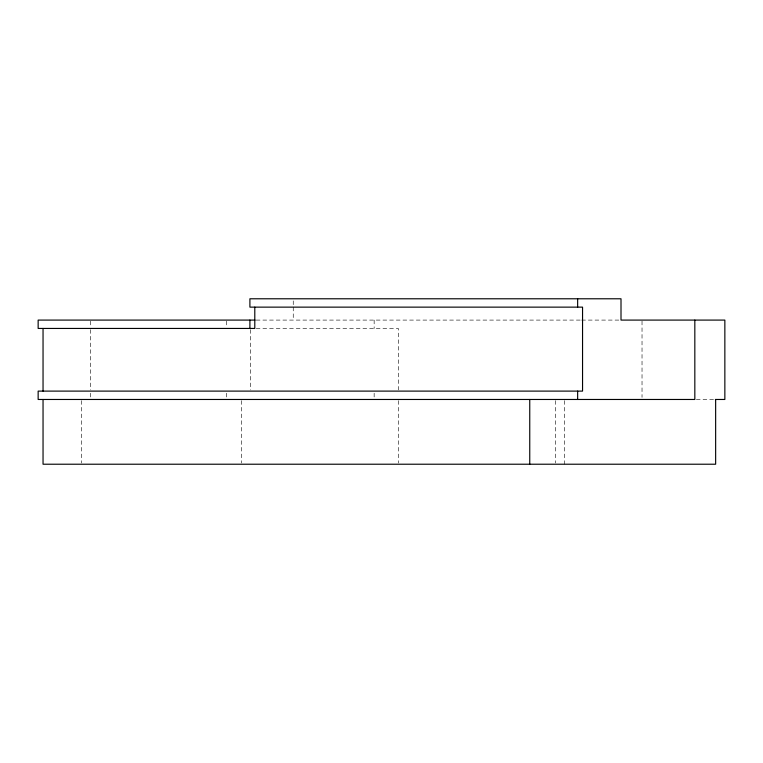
<?xml version="1.0" encoding="UTF-8"?>
<svg xmlns="http://www.w3.org/2000/svg" width="763" height="763" viewBox="0 0 763 763"><rect width="100%" height="100%" fill="white"/><g stroke="black" fill="none" stroke-linecap="round" stroke-linejoin="round"><path stroke-width="0.57" stroke-dasharray="3.81 2.86" d="M256.215 320.088L580.662 320.088M581.673 320.088L619.985 320.088M256.215 328.443L398.334 328.443L398.334 389.931M696.352 399.469L714.454 399.469M642.026 321.128L642.026 397.38M564.563 400.642L564.563 464.219M555.359 400.642L555.359 463.046M398.334 400.642L398.334 463.046M374.147 320.088L374.147 328.443M374.147 393.193L374.147 397.38M293.25 300.87L293.25 306.087M293.25 307.136L293.25 320.088M250.617 329.626L250.617 389.931M241.48 400.642L241.48 463.046M226.43 321.128L226.43 327.394M226.43 393.193L226.43 397.38M90.435 321.128L90.435 327.394M90.435 329.626L90.435 389.931M90.435 393.193L90.435 397.38M81.288 400.642L81.288 463.046"/><path stroke-width="1.14" d="M255.023 320.088L38.15 320.088L38.15 328.443L254.794 328.443L254.794 307.136M715.351 399.469L724.85 399.469L724.85 320.088L621.006 320.088L621.006 298.781L249.902 298.781L249.902 307.136L582.55 307.136L582.55 391.104L38.15 391.104L38.15 399.469L694.826 399.469L694.826 320.088M715.646 399.469L715.646 464.219L43.043 464.219L43.043 399.469M577.648 298.781L577.648 307.136M577.648 391.104L577.648 399.469M529.751 399.469L529.751 464.219M249.902 320.088L249.902 328.443M43.043 328.443L43.043 391.104"/></g></svg>
